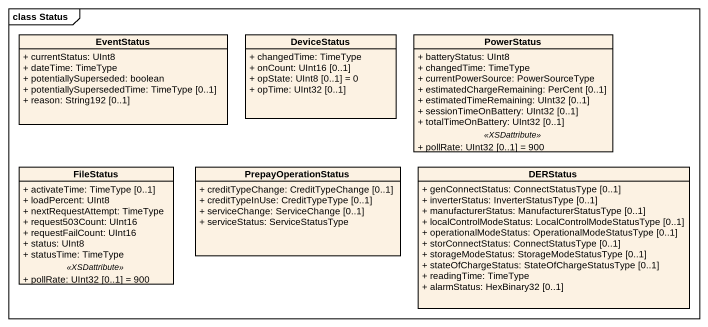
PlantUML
@startuml
mainframe class Status
hide circle
hide empty members
skinparam classAttributeIconSize 0
class EventStatus {
  + currentStatus: UInt8
  + dateTime: TimeType
  + potentiallySuperseded: boolean
  + potentiallySupersededTime: TimeType [0..1]
  + reason: String192 [0..1]
}
class DeviceStatus {
  + changedTime: TimeType
  + onCount: UInt16 [0..1]
  + opState: UInt8 [0..1] = 0
  + opTime: UInt32 [0..1]
}
class PowerStatus {
  + batteryStatus: UInt8
  + changedTime: TimeType
  + currentPowerSource: PowerSourceType
  + estimatedChargeRemaining: PerCent [0..1]
  + estimatedTimeRemaining: UInt32 [0..1]
  + sessionTimeOnBattery: UInt32 [0..1]
  + totalTimeOnBattery: UInt32 [0..1]
  .. <<XSDattribute>> ..
  + pollRate: UInt32 [0..1] = 900
}
class FileStatus {
  + activateTime: TimeType [0..1]
  + loadPercent: UInt8
  + nextRequestAttempt: TimeType
  + request503Count: UInt16
  + requestFailCount: UInt16
  + status: UInt8
  + statusTime: TimeType
  .. <<XSDattribute>> ..
  + pollRate: UInt32 [0..1] = 900
}
class PrepayOperationStatus {
  + creditTypeChange: CreditTypeChange [0..1]
  + creditTypeInUse: CreditTypeType [0..1]
  + serviceChange: ServiceChange [0..1]
  + serviceStatus: ServiceStatusType
}
class DERStatus {
  + genConnectStatus: ConnectStatusType [0..1]
  + inverterStatus: InverterStatusType [0..1]
  + manufacturerStatus: ManufacturerStatusType [0..1]
  + localControlModeStatus: LocalControlModeStatusType [0..1]
  + operationalModeStatus: OperationalModeStatusType [0..1]
  + storConnectStatus: ConnectStatusType [0..1]
  + storageModeStatus: StorageModeStatusType [0..1]
  + stateOfChargeStatus: StateOfChargeStatusType [0..1]
  + readingTime: TimeType
  + alarmStatus: HexBinary32 [0..1]
}
@enduml
